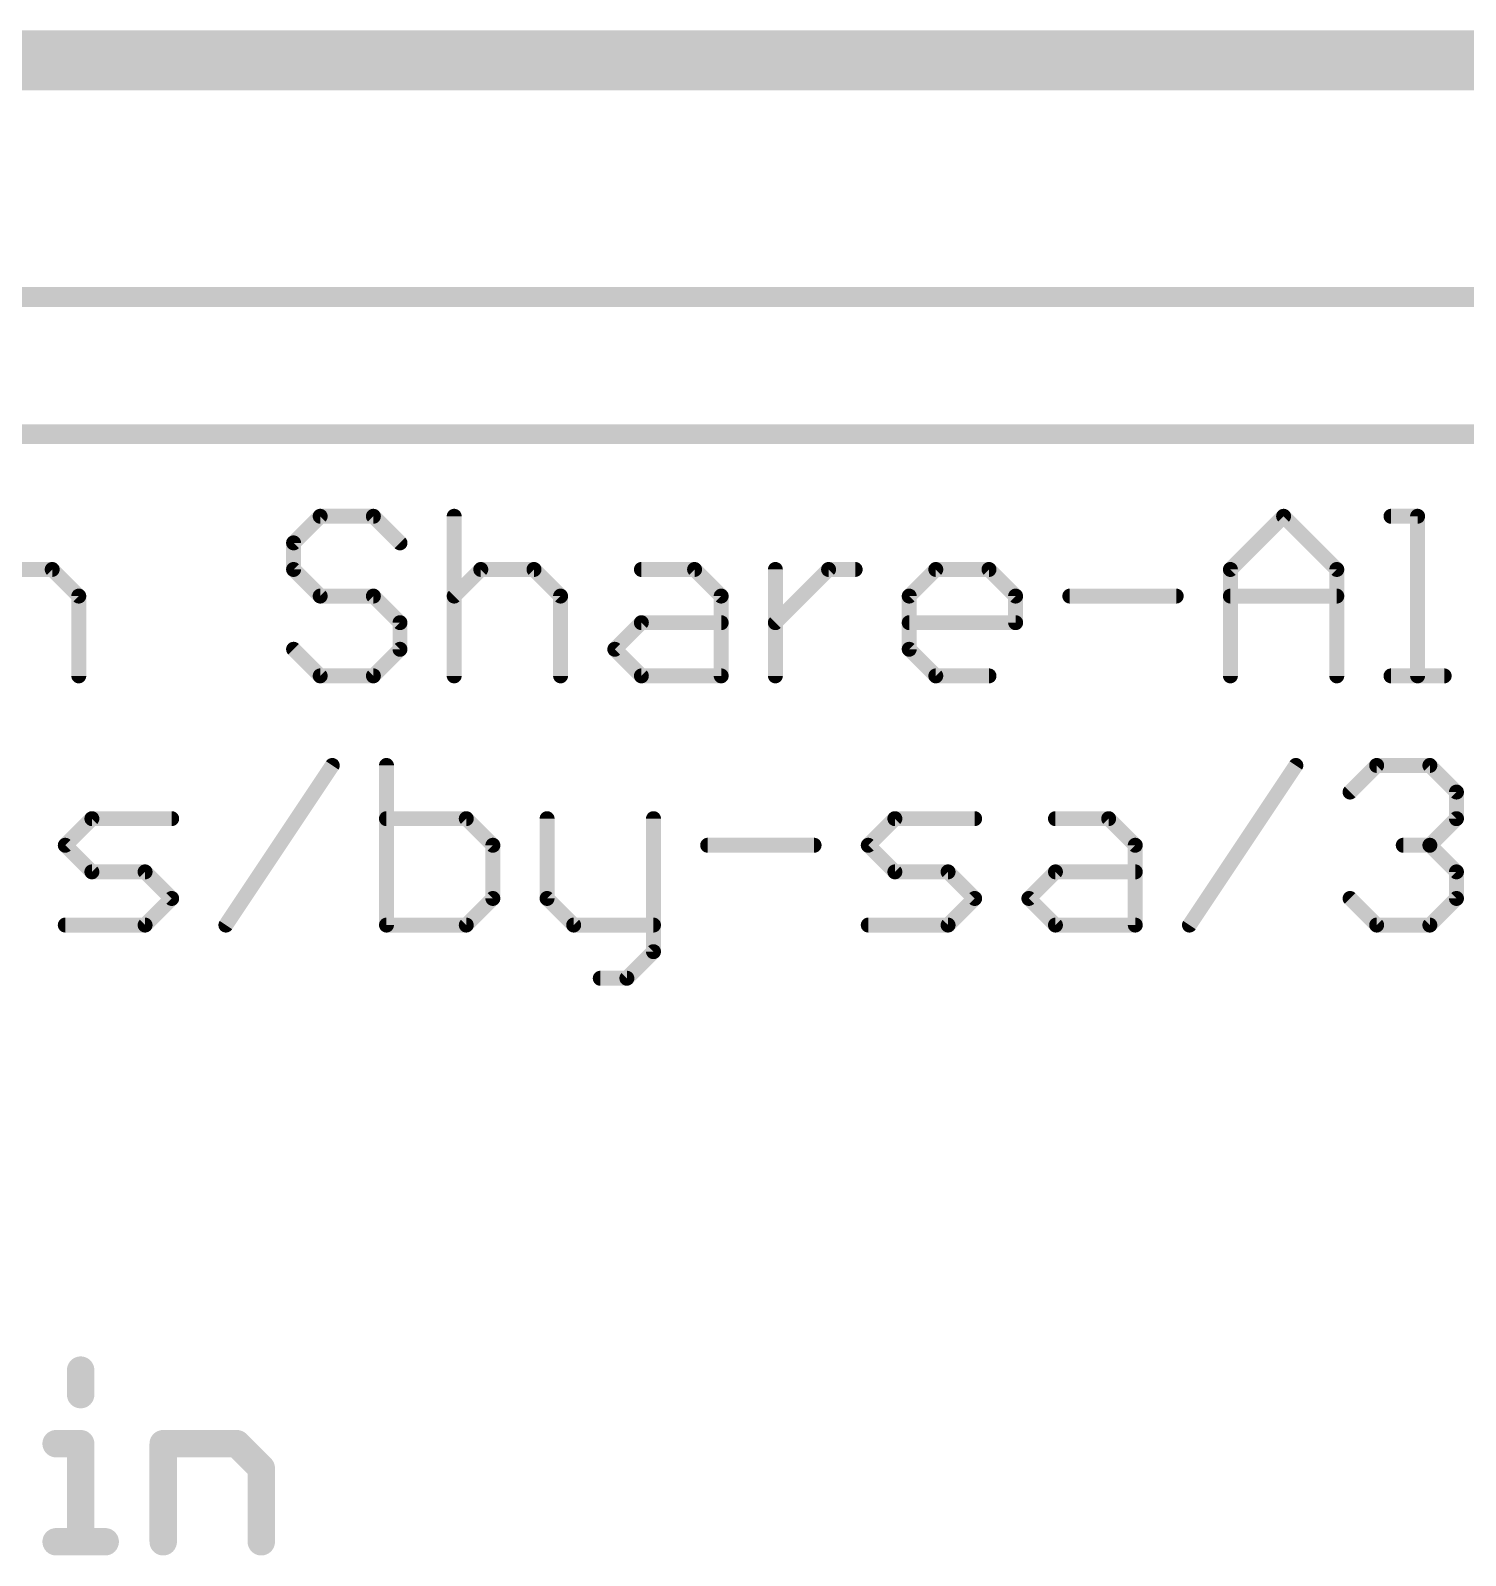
# Model space of a CAD drawing. Extents: x -27 to 84, y -12 to 86.
# Drawn here: x 42.84 to 57.46, y -11.43 to 4.11 of the extents above; entities that cross this region are included whole.
import ezdxf

# ---------------------------------------------------------------- set-up
doc = ezdxf.new("R2010")
doc.units = 0
for name, color, linetype in [('1', 12, 'CONTINUOUS'), ('16', 132, 'CONTINUOUS'), ('20', 53, 'CONTINUOUS'), ('21', 41, 'CONTINUOUS'), ('27', 253, 'CONTINUOUS')]:
    doc.layers.add(name, color=color, linetype=linetype)

msp = doc.modelspace()

# ---------------------------------------------------------------- linework, layer by layer
at = {"layer": '1', "const_width": 0.6096}
msp.add_lwpolyline([(26.67, 3.81), (71.12, 3.81)], dxfattribs=at)
at = {"layer": '16', "const_width": 0.6096}
msp.add_lwpolyline([(29.21, 3.81), (74.93, 3.81)], dxfattribs=at)
at = {"layer": '20', "const_width": 0.2032}
msp.add_lwpolyline([(0.635, 0), (83.185, 0)], dxfattribs=at)
at = {"layer": '21', "const_width": 0.2032}
msp.add_lwpolyline([(23.495, 1.397), (78.105, 1.397)], dxfattribs=at)
at = {"layer": '27'}
for points, const_width in [([(45.7887, -0.8368), (45.5175, -1.108)], 0.1524), ([(46.331, -0.8368), (45.7887, -0.8368)], 0.1524), ([(46.6022, -1.108), (46.331, -0.8368)], 0.1524), ([(47.1547, -0.8368), (47.1547, -2.4638)], 0.1524), ([(55.0676, -1.3791), (55.6099, -0.8368)], 0.1524), ([(55.6099, -0.8368), (56.1523, -1.3791)], 0.1524), ([(56.7048, -0.8368), (56.9759, -0.8368)], 0.1524), ([(56.9759, -0.8368), (56.9759, -2.4638)], 0.1524), ([(45.5175, -1.108), (45.5175, -1.3791)], 0.1524), ([(42.2432, -1.3791), (43.0567, -1.3791)], 0.1524), ([(43.0567, -1.3791), (43.3279, -1.6503)], 0.1524), ([(45.5175, -1.3791), (45.7887, -1.6503)], 0.1524), ([(47.1547, -1.6503), (47.4259, -1.3791)], 0.1524), ([(47.4259, -1.3791), (47.9682, -1.3791)], 0.1524), ([(47.9682, -1.3791), (48.2393, -1.6503)], 0.1524), ([(49.063, -1.3791), (49.6053, -1.3791)], 0.1524), ([(49.6053, -1.3791), (49.8765, -1.6503)], 0.1524), ([(50.429, -2.4638), (50.429, -1.3791)], 0.1524), ([(50.429, -1.9215), (50.9713, -1.3791)], 0.1524), ([(50.9713, -1.3791), (51.2425, -1.3791)], 0.1524), ([(51.7933, -1.6503), (52.0645, -1.3791)], 0.1524), ([(52.0645, -1.3791), (52.6068, -1.3791)], 0.1524), ([(52.6068, -1.3791), (52.878, -1.6503)], 0.1524), ([(55.0676, -2.4638), (55.0676, -1.3791)], 0.1524), ([(56.1523, -1.3791), (56.1523, -2.4638)], 0.1524), ([(43.3279, -1.6503), (43.3279, -2.4638)], 0.1524), ([(45.7887, -1.6503), (46.331, -1.6503)], 0.1524), ([(46.331, -1.6503), (46.6022, -1.9215)], 0.1524), ([(48.2393, -1.6503), (48.2393, -2.4638)], 0.1524), ([(49.8765, -1.6503), (49.8765, -2.4638)], 0.1524), ([(51.7933, -2.1926), (51.7933, -1.6503)], 0.1524), ([(52.878, -1.6503), (52.878, -1.9215)], 0.1524), ([(53.4305, -1.6503), (54.5151, -1.6503)], 0.1524), ([(55.0676, -1.6503), (56.1523, -1.6503)], 0.1524), ([(46.6022, -1.9215), (46.6022, -2.1926)], 0.1524), ([(48.7918, -2.1926), (49.063, -1.9215)], 0.1524), ([(49.063, -1.9215), (49.8765, -1.9215)], 0.1524), ([(52.878, -1.9215), (51.7933, -1.9215)], 0.1524), ([(45.7887, -2.4638), (45.5175, -2.1926)], 0.1524), ([(46.6022, -2.1926), (46.331, -2.4638)], 0.1524), ([(49.063, -2.4638), (48.7918, -2.1926)], 0.1524), ([(52.0645, -2.4638), (51.7933, -2.1926)], 0.1524), ([(46.331, -2.4638), (45.7887, -2.4638)], 0.1524), ([(49.8765, -2.4638), (49.063, -2.4638)], 0.1524), ([(52.6068, -2.4638), (52.0645, -2.4638)], 0.1524), ([(56.7048, -2.4638), (57.2471, -2.4638)], 0.1524), ([(44.8274, -5.0038), (45.912, -3.3768)], 0.1524), ([(46.4645, -3.3768), (46.4645, -5.0038)], 0.1524), ([(54.6503, -5.0038), (55.735, -3.3768)], 0.1524), ([(56.2875, -3.648), (56.5586, -3.3768)], 0.1524), ([(56.5586, -3.3768), (57.1009, -3.3768)], 0.1524), ([(57.1009, -3.3768), (57.3721, -3.648)], 0.1524), ([(57.3721, -3.648), (57.3721, -3.9191)], 0.1524), ([(43.1902, -4.1903), (43.4614, -3.9191)], 0.1524), ([(43.4614, -3.9191), (44.2749, -3.9191)], 0.1524), ([(47.278, -3.9191), (46.4645, -3.9191)], 0.1524), ([(47.5492, -4.1903), (47.278, -3.9191)], 0.1524), ([(48.1017, -3.9191), (48.1017, -4.7326)], 0.1524), ([(49.1863, -3.9191), (49.1863, -5.275)], 0.1524), ([(51.376, -4.1903), (51.6471, -3.9191)], 0.1524), ([(51.6471, -3.9191), (52.4606, -3.9191)], 0.1524), ([(53.2843, -3.9191), (53.8266, -3.9191)], 0.1524), ([(53.8266, -3.9191), (54.0978, -4.1903)], 0.1524), ([(57.3721, -3.9191), (57.1009, -4.1903)], 0.1524), ([(43.4614, -4.4615), (43.1902, -4.1903)], 0.1524), ([(47.5492, -4.7326), (47.5492, -4.1903)], 0.1524), ([(49.7388, -4.1903), (50.8235, -4.1903)], 0.1524), ([(51.6471, -4.4615), (51.376, -4.1903)], 0.1524), ([(54.0978, -4.1903), (54.0978, -5.0038)], 0.1524), ([(57.1009, -4.1903), (56.8298, -4.1903)], 0.1524), ([(57.1009, -4.1903), (57.3721, -4.4615)], 0.1524), ([(44.0037, -4.4615), (43.4614, -4.4615)], 0.1524), ([(44.2749, -4.7326), (44.0037, -4.4615)], 0.1524), ([(52.1895, -4.4615), (51.6471, -4.4615)], 0.1524), ([(52.4606, -4.7326), (52.1895, -4.4615)], 0.1524), ([(53.0131, -4.7326), (53.2843, -4.4615)], 0.1524), ([(53.2843, -4.4615), (54.0978, -4.4615)], 0.1524), ([(57.3721, -4.4615), (57.3721, -4.7326)], 0.1524), ([(44.0037, -5.0038), (44.2749, -4.7326)], 0.1524), ([(47.278, -5.0038), (47.5492, -4.7326)], 0.1524), ([(48.1017, -4.7326), (48.3728, -5.0038)], 0.1524), ([(52.1895, -5.0038), (52.4606, -4.7326)], 0.1524), ([(53.2843, -5.0038), (53.0131, -4.7326)], 0.1524), ([(56.5586, -5.0038), (56.2875, -4.7326)], 0.1524), ([(57.3721, -4.7326), (57.1009, -5.0038)], 0.1524), ([(43.1902, -5.0038), (44.0037, -5.0038)], 0.1524), ([(46.4645, -5.0038), (47.278, -5.0038)], 0.1524), ([(48.3728, -5.0038), (49.1863, -5.0038)], 0.1524), ([(51.376, -5.0038), (52.1895, -5.0038)], 0.1524), ([(54.0978, -5.0038), (53.2843, -5.0038)], 0.1524), ([(57.1009, -5.0038), (56.5586, -5.0038)], 0.1524), ([(49.1863, -5.275), (48.9152, -5.5461)], 0.1524), ([(48.9152, -5.5461), (48.644, -5.5461)], 0.1524), ([(43.347, -9.5404), (43.347, -9.7904)], 0.2794), ([(43.097, -10.2904), (43.347, -10.2904)], 0.2794), ([(43.347, -10.2904), (43.347, -11.2903)], 0.2794), ([(44.1884, -11.2903), (44.1884, -10.2904)], 0.2794), ([(44.1884, -10.2904), (44.9384, -10.2904)], 0.2794), ([(44.9384, -10.2904), (45.1884, -10.5404)], 0.2794), ([(45.1884, -10.5404), (45.1884, -11.2903)], 0.2794), ([(43.097, -11.2903), (43.597, -11.2903)], 0.2794)]:
    msp.add_lwpolyline(points, dxfattribs=dict(at, const_width=const_width))
for points, const_width in [([(45.7887, -0.7987, 1), (45.7887, -0.8749)], 0.0762), ([(45.8156, -0.8638, 1), (45.7618, -0.8099)], 0.0762), ([(46.358, -0.8099, 1), (46.3041, -0.8638)], 0.0762), ([(46.331, -0.8749, 1), (46.331, -0.7987)], 0.0762), ([(47.1928, -0.8368, 1), (47.1166, -0.8368)], 0.0762), ([(55.6369, -0.8099, 1), (55.583, -0.8638)], 0.0762), ([(55.6369, -0.8638, 1), (55.583, -0.8099)], 0.0762), ([(56.7048, -0.7987, 1), (56.7048, -0.8749)], 0.0762), ([(57.014, -0.8368, 1), (56.9378, -0.8368)], 0.0762), ([(56.9759, -0.8749, 1), (56.9759, -0.7987)], 0.0762), ([(45.5556, -1.108, 1), (45.4794, -1.108)], 0.0762), ([(45.4906, -1.081, 1), (45.5445, -1.1349)], 0.0762), ([(46.5753, -1.1349, 1), (46.6291, -1.081)], 0.0762), ([(43.0837, -1.3522, 1), (43.0298, -1.4061)], 0.0762), ([(43.0567, -1.4172, 1), (43.0567, -1.341)], 0.0762), ([(45.5445, -1.3522, 1), (45.4906, -1.4061)], 0.0762), ([(45.4794, -1.3791, 1), (45.5556, -1.3791)], 0.0762), ([(47.4259, -1.341, 1), (47.4259, -1.4172)], 0.0762), ([(47.4528, -1.4061, 1), (47.3989, -1.3522)], 0.0762), ([(47.9951, -1.3522, 1), (47.9412, -1.4061)], 0.0762), ([(47.9682, -1.4172, 1), (47.9682, -1.341)], 0.0762), ([(49.063, -1.341, 1), (49.063, -1.4172)], 0.0762), ([(49.6323, -1.3522, 1), (49.5784, -1.4061)], 0.0762), ([(49.6053, -1.4172, 1), (49.6053, -1.341)], 0.0762), ([(50.4671, -1.3791, 1), (50.3909, -1.3791)], 0.0762), ([(50.9713, -1.341, 1), (50.9713, -1.4172)], 0.0762), ([(50.9983, -1.4061, 1), (50.9444, -1.3522)], 0.0762), ([(51.2425, -1.4172, 1), (51.2425, -1.341)], 0.0762), ([(52.0645, -1.341, 1), (52.0645, -1.4172)], 0.0762), ([(52.0914, -1.4061, 1), (52.0375, -1.3522)], 0.0762), ([(52.6337, -1.3522, 1), (52.5798, -1.4061)], 0.0762), ([(52.6068, -1.4172, 1), (52.6068, -1.341)], 0.0762), ([(55.1057, -1.3791, 1), (55.0295, -1.3791)], 0.0762), ([(55.0407, -1.3522, 1), (55.0946, -1.4061)], 0.0762), ([(56.1904, -1.3791, 1), (56.1142, -1.3791)], 0.0762), ([(56.1253, -1.4061, 1), (56.1792, -1.3522)], 0.0762), ([(43.366, -1.6503, 1), (43.2898, -1.6503)], 0.0762), ([(43.3009, -1.6772, 1), (43.3548, -1.6234)], 0.0762), ([(45.7887, -1.6122, 1), (45.7887, -1.6884)], 0.0762), ([(45.7618, -1.6772, 1), (45.8156, -1.6234)], 0.0762), ([(46.358, -1.6234, 1), (46.3041, -1.6772)], 0.0762), ([(46.331, -1.6884, 1), (46.331, -1.6122)], 0.0762), ([(47.1277, -1.6234, 1), (47.1816, -1.6772)], 0.0762), ([(48.2774, -1.6503, 1), (48.2012, -1.6503)], 0.0762), ([(48.2124, -1.6772, 1), (48.2663, -1.6234)], 0.0762), ([(49.9146, -1.6503, 1), (49.8384, -1.6503)], 0.0762), ([(49.8496, -1.6772, 1), (49.9034, -1.6234)], 0.0762), ([(51.8314, -1.6503, 1), (51.7552, -1.6503)], 0.0762), ([(51.7664, -1.6234, 1), (51.8202, -1.6772)], 0.0762), ([(52.9161, -1.6503, 1), (52.8399, -1.6503)], 0.0762), ([(52.851, -1.6772, 1), (52.9049, -1.6234)], 0.0762), ([(53.4305, -1.6122, 1), (53.4305, -1.6884)], 0.0762), ([(54.5151, -1.6884, 1), (54.5151, -1.6122)], 0.0762), ([(55.0676, -1.6122, 1), (55.0676, -1.6884)], 0.0762), ([(56.1523, -1.6884, 1), (56.1523, -1.6122)], 0.0762), ([(46.6403, -1.9215, 1), (46.5641, -1.9215)], 0.0762), ([(46.5752, -1.9484, 1), (46.6291, -1.8945)], 0.0762), ([(49.063, -1.8834, 1), (49.063, -1.9596)], 0.0762), ([(49.0899, -1.9484, 1), (49.0361, -1.8945)], 0.0762), ([(49.8765, -1.9596, 1), (49.8765, -1.8834)], 0.0762), ([(50.4021, -1.8945, 1), (50.4559, -1.9484)], 0.0762), ([(51.7933, -1.8834, 1), (51.7933, -1.9596)], 0.0762), ([(52.878, -1.9596, 1), (52.878, -1.8834)], 0.0762), ([(52.8399, -1.9215, 1), (52.9161, -1.9215)], 0.0762), ([(45.5445, -2.1657, 1), (45.4906, -2.2196)], 0.0762), ([(46.5641, -2.1926, 1), (46.6403, -2.1926)], 0.0762), ([(46.6291, -2.2196, 1), (46.5753, -2.1657)], 0.0762), ([(48.8188, -2.1657, 1), (48.7649, -2.2196)], 0.0762), ([(48.7649, -2.1657, 1), (48.8188, -2.2196)], 0.0762), ([(51.8202, -2.1657, 1), (51.7664, -2.2196)], 0.0762), ([(51.7552, -2.1926, 1), (51.8314, -2.1926)], 0.0762), ([(43.2898, -2.4638, 1), (43.366, -2.4638)], 0.0762), ([(45.7887, -2.4257, 1), (45.7887, -2.5019)], 0.0762), ([(45.7618, -2.4907, 1), (45.8156, -2.4369)], 0.0762), ([(46.3041, -2.4369, 1), (46.358, -2.4907)], 0.0762), ([(46.331, -2.5019, 1), (46.331, -2.4257)], 0.0762), ([(47.1166, -2.4638, 1), (47.1928, -2.4638)], 0.0762), ([(48.2012, -2.4638, 1), (48.2774, -2.4638)], 0.0762), ([(49.063, -2.4257, 1), (49.063, -2.5019)], 0.0762), ([(49.0361, -2.4907, 1), (49.0899, -2.4369)], 0.0762), ([(49.8384, -2.4638, 1), (49.9146, -2.4638)], 0.0762), ([(49.8765, -2.5019, 1), (49.8765, -2.4257)], 0.0762), ([(50.3909, -2.4638, 1), (50.4671, -2.4638)], 0.0762), ([(52.0645, -2.4257, 1), (52.0645, -2.5019)], 0.0762), ([(52.0375, -2.4907, 1), (52.0914, -2.4369)], 0.0762), ([(52.6068, -2.5019, 1), (52.6068, -2.4257)], 0.0762), ([(55.0295, -2.4638, 1), (55.1057, -2.4638)], 0.0762), ([(56.1142, -2.4638, 1), (56.1904, -2.4638)], 0.0762), ([(56.7048, -2.4257, 1), (56.7048, -2.5019)], 0.0762), ([(56.9378, -2.4638, 1), (57.014, -2.4638)], 0.0762), ([(57.2471, -2.5019, 1), (57.2471, -2.4257)], 0.0762), ([(45.9437, -3.3979, 1), (45.8803, -3.3557)], 0.0762), ([(46.5026, -3.3768, 1), (46.4264, -3.3768)], 0.0762), ([(55.7667, -3.3979, 1), (55.7033, -3.3557)], 0.0762), ([(56.5586, -3.3387, 1), (56.5586, -3.4149)], 0.0762), ([(56.5856, -3.4038, 1), (56.5317, -3.3499)], 0.0762), ([(57.1279, -3.3499, 1), (57.074, -3.4038)], 0.0762), ([(57.1009, -3.4149, 1), (57.1009, -3.3387)], 0.0762), ([(57.4102, -3.648, 1), (57.334, -3.648)], 0.0762), ([(56.2605, -3.621, 1), (56.3144, -3.6749)], 0.0762), ([(57.3452, -3.6749, 1), (57.3991, -3.621)], 0.0762), ([(43.4614, -3.881, 1), (43.4614, -3.9572)], 0.0762), ([(43.4883, -3.9461, 1), (43.4344, -3.8922)], 0.0762), ([(44.2749, -3.9572, 1), (44.2749, -3.881)], 0.0762), ([(46.4645, -3.881, 1), (46.4645, -3.9572)], 0.0762), ([(47.305, -3.8922, 1), (47.2511, -3.9461)], 0.0762), ([(47.278, -3.9572, 1), (47.278, -3.881)], 0.0762), ([(48.1398, -3.9191, 1), (48.0636, -3.9191)], 0.0762), ([(49.2244, -3.9191, 1), (49.1482, -3.9191)], 0.0762), ([(51.6471, -3.881, 1), (51.6471, -3.9572)], 0.0762), ([(51.6741, -3.9461, 1), (51.6202, -3.8922)], 0.0762), ([(52.4606, -3.9572, 1), (52.4606, -3.881)], 0.0762), ([(53.2843, -3.881, 1), (53.2843, -3.9572)], 0.0762), ([(53.8536, -3.8922, 1), (53.7997, -3.9461)], 0.0762), ([(53.8266, -3.9572, 1), (53.8266, -3.881)], 0.0762), ([(57.334, -3.9191, 1), (57.4102, -3.9191)], 0.0762), ([(57.3991, -3.9461, 1), (57.3452, -3.8922)], 0.0762), ([(43.2171, -4.1634, 1), (43.1633, -4.2172)], 0.0762), ([(43.1633, -4.1634, 1), (43.2171, -4.2172)], 0.0762), ([(47.5873, -4.1903, 1), (47.5111, -4.1903)], 0.0762), ([(47.5222, -4.2172, 1), (47.5761, -4.1634)], 0.0762), ([(49.7388, -4.1522, 1), (49.7388, -4.2284)], 0.0762), ([(50.8235, -4.2284, 1), (50.8235, -4.1522)], 0.0762), ([(51.4029, -4.1634, 1), (51.349, -4.2172)], 0.0762), ([(51.349, -4.1634, 1), (51.4029, -4.2172)], 0.0762), ([(54.1359, -4.1903, 1), (54.0597, -4.1903)], 0.0762), ([(54.0709, -4.2172, 1), (54.1247, -4.1634)], 0.0762), ([(56.8298, -4.1522, 1), (56.8298, -4.2284)], 0.0762), ([(57.1279, -4.1634, 1), (57.074, -4.2172)], 0.0762), ([(57.074, -4.1634, 1), (57.1279, -4.2172)], 0.0762), ([(57.1009, -4.2284, 1), (57.1009, -4.1522)], 0.0762), ([(43.4614, -4.4234, 1), (43.4614, -4.4996)], 0.0762), ([(43.4344, -4.4884, 1), (43.4883, -4.4345)], 0.0762), ([(44.0306, -4.4345, 1), (43.9768, -4.4884)], 0.0762), ([(44.0037, -4.4996, 1), (44.0037, -4.4234)], 0.0762), ([(51.6471, -4.4234, 1), (51.6471, -4.4996)], 0.0762), ([(51.6202, -4.4884, 1), (51.6741, -4.4345)], 0.0762), ([(52.2164, -4.4345, 1), (52.1625, -4.4884)], 0.0762), ([(52.1895, -4.4996, 1), (52.1895, -4.4234)], 0.0762), ([(53.2843, -4.4234, 1), (53.2843, -4.4996)], 0.0762), ([(53.3112, -4.4884, 1), (53.2574, -4.4345)], 0.0762), ([(54.0978, -4.4996, 1), (54.0978, -4.4234)], 0.0762), ([(57.4102, -4.4615, 1), (57.334, -4.4615)], 0.0762), ([(57.3452, -4.4884, 1), (57.3991, -4.4345)], 0.0762), ([(44.3018, -4.7596, 1), (44.2479, -4.7057)], 0.0762), ([(47.5761, -4.7596, 1), (47.5222, -4.7057)], 0.0762), ([(48.1286, -4.7057, 1), (48.0747, -4.7596)], 0.0762), ([(52.4876, -4.7596, 1), (52.4337, -4.7057)], 0.0762), ([(53.0401, -4.7057, 1), (52.9862, -4.7596)], 0.0762), ([(56.3144, -4.7057, 1), (56.2605, -4.7596)], 0.0762), ([(57.3991, -4.7596, 1), (57.3452, -4.7057)], 0.0762), ([(44.2479, -4.7596, 1), (44.3018, -4.7057)], 0.0762), ([(47.5111, -4.7326, 1), (47.5873, -4.7326)], 0.0762), ([(48.0636, -4.7326, 1), (48.1398, -4.7326)], 0.0762), ([(52.4337, -4.7596, 1), (52.4876, -4.7057)], 0.0762), ([(52.9862, -4.7057, 1), (53.0401, -4.7596)], 0.0762), ([(57.334, -4.7326, 1), (57.4102, -4.7326)], 0.0762), ([(43.1902, -4.9657, 1), (43.1902, -5.0419)], 0.0762), ([(43.9768, -4.9769, 1), (44.0306, -5.0307)], 0.0762), ([(44.0037, -5.0419, 1), (44.0037, -4.9657)], 0.0762), ([(44.7957, -4.9827, 1), (44.8591, -5.0249)], 0.0762), ([(46.4645, -4.9657, 1), (46.4645, -5.0419)], 0.0762), ([(46.4264, -5.0038, 1), (46.5026, -5.0038)], 0.0762), ([(47.2511, -4.9769, 1), (47.3049, -5.0307)], 0.0762), ([(47.278, -5.0419, 1), (47.278, -4.9657)], 0.0762), ([(48.3728, -4.9657, 1), (48.3728, -5.0419)], 0.0762), ([(48.3459, -5.0307, 1), (48.3998, -4.9769)], 0.0762), ([(49.1863, -5.0419, 1), (49.1863, -4.9657)], 0.0762), ([(51.376, -4.9657, 1), (51.376, -5.0419)], 0.0762), ([(52.1625, -4.9769, 1), (52.2164, -5.0307)], 0.0762), ([(52.1895, -5.0419, 1), (52.1895, -4.9657)], 0.0762), ([(53.2843, -4.9657, 1), (53.2843, -5.0419)], 0.0762), ([(53.2574, -5.0307, 1), (53.3112, -4.9769)], 0.0762), ([(54.0597, -5.0038, 1), (54.1359, -5.0038)], 0.0762), ([(54.0978, -5.0419, 1), (54.0978, -4.9657)], 0.0762), ([(54.6186, -4.9827, 1), (54.682, -5.0249)], 0.0762), ([(56.5586, -4.9657, 1), (56.5586, -5.0419)], 0.0762), ([(56.5317, -5.0307, 1), (56.5856, -4.9769)], 0.0762), ([(57.074, -4.9769, 1), (57.1279, -5.0307)], 0.0762), ([(57.1009, -5.0419, 1), (57.1009, -4.9657)], 0.0762), ([(49.1482, -5.275, 1), (49.2244, -5.275)], 0.0762), ([(49.2133, -5.3019, 1), (49.1594, -5.248)], 0.0762), ([(48.644, -5.508, 1), (48.644, -5.5842)], 0.0762), ([(48.8882, -5.5192, 1), (48.9421, -5.5731)], 0.0762), ([(48.9152, -5.5842, 1), (48.9152, -5.508)], 0.0762), ([(43.4168, -9.5404, 1), (43.2771, -9.5404)], 0.1397), ([(43.2771, -9.7904, 1), (43.4168, -9.7904)], 0.1397), ([(43.097, -10.2205, 1), (43.097, -10.3602)], 0.1397), ([(43.4168, -10.2904, 1), (43.2771, -10.2904)], 0.1397), ([(43.347, -10.3602, 1), (43.347, -10.2205)], 0.1397), ([(44.1884, -10.2205, 1), (44.1884, -10.3602)], 0.1397), ([(44.2583, -10.2904, 1), (44.1186, -10.2904)], 0.1397), ([(44.9878, -10.241, 1), (44.889, -10.3398)], 0.1397), ([(44.9384, -10.3602, 1), (44.9384, -10.2205)], 0.1397), ([(45.2582, -10.5404, 1), (45.1185, -10.5404)], 0.1397), ([(45.139, -10.5898, 1), (45.2377, -10.491)], 0.1397), ([(43.097, -11.2204, 1), (43.097, -11.3602)], 0.1397), ([(43.597, -11.3602, 1), (43.597, -11.2204)], 0.1397), ([(43.2771, -11.2903, 1), (43.4168, -11.2903)], 0.1397), ([(44.1186, -11.2903, 1), (44.2583, -11.2903)], 0.1397), ([(45.1185, -11.2903, 1), (45.2582, -11.2903)], 0.1397)]:
    msp.add_lwpolyline(points, format="xyb", dxfattribs=dict(at, const_width=const_width))

doc.saveas('drawing.dxf')
